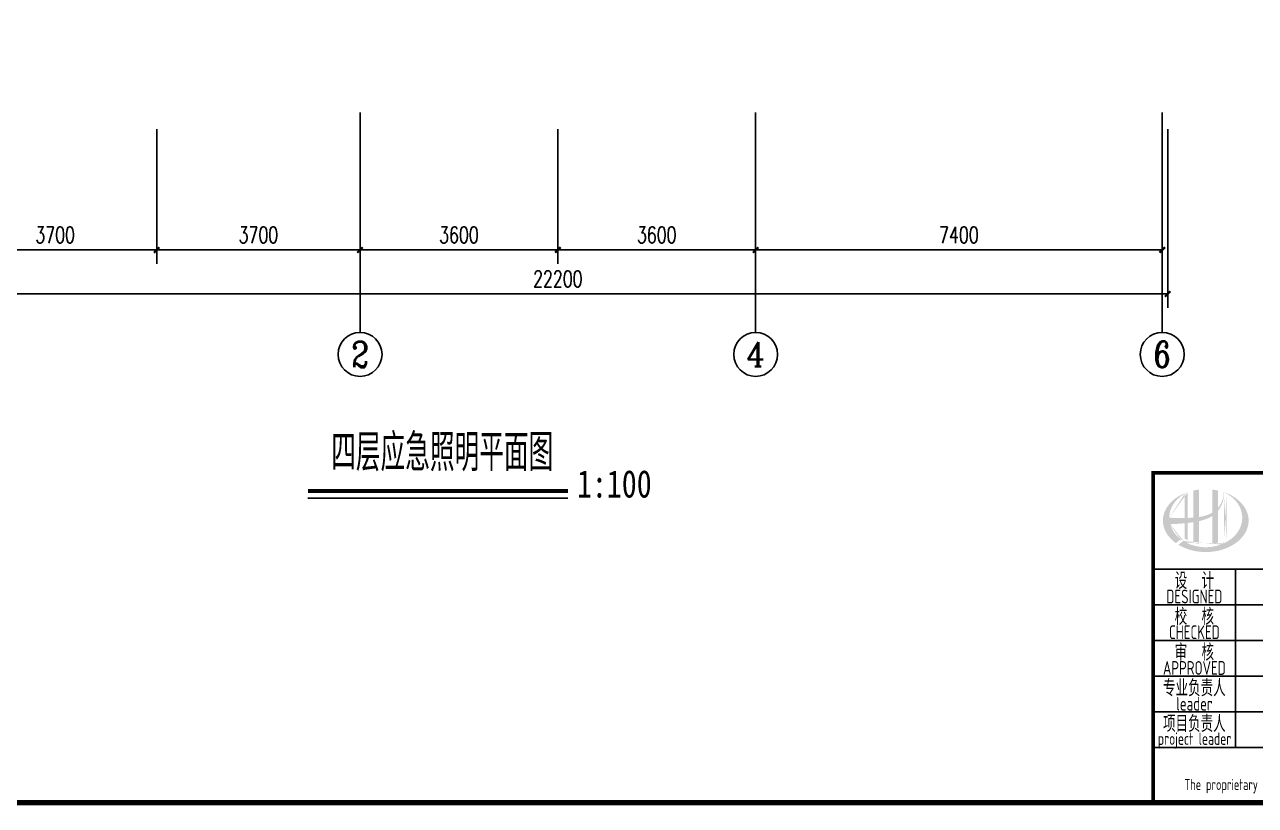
# Model space of a CAD drawing. Extents: x 6250600 to 6678662, y -692028 to -290561.
# Drawn here: x 6422351 to 6444753, y -556951 to -542747 of the extents above; entities that cross this region are included whole.
import ezdxf
from ezdxf.enums import TextEntityAlignment as Align

# ---------------------------------------------------------------- set-up
doc = ezdxf.new("R2010")
doc.units = 0
doc.header["$LTSCALE"] = 1000
doc.header["$MEASUREMENT"] = 0
doc.layers.get('0').update_dxf_attribs({"linetype": 'CONTINUOUS'})
doc.layers.get('Defpoints').update_dxf_attribs({"linetype": 'CONTINUOUS'})
for name, color, linetype in [('AXIS_TEXT', 7, 'CONTINUOUS'), ('PUB_TITLE', 4, 'CONTINUOUS'), ('图名', 15, 'CONTINUOUS'), ('建筑底图', 251, 'CONTINUOUS')]:
    doc.layers.add(name, color=color, linetype=linetype)
doc.styles.add('_TCH_AXIS', font='COMPLEX', dxfattribs={"bigfont": 'GBCBIG'})
doc.styles.add('_TCH_DIM_T3', font='SIMPLEX', dxfattribs={"width": 0.705882, "bigfont": 'GBCBIG'})
doc.styles.add('AHD', font='sceie.shx', dxfattribs={"width": 0.7, "bigfont": 'sceic.shx'})
doc.styles.add('COMPLEX', font='COMPLEX')
doc.styles.add('sceie', font='sceie.shx', dxfattribs={"width": 0.7, "bigfont": 'sceic.shx'})
doc.styles.add('宋体', font='', dxfattribs={"width": 0.7})
doc.styles.get('宋体').set_extended_font_data('SimSun')
doc.dimstyles.new('_TCH_ARCH&&100', dxfattribs={"dimtxt": 297.5, "dimasz": 100, "dimexe": 250, "dimexo": 300, "dimgap": 126.25, "dimtad": 1, "dimdec": 0, "dimzin": 0, "dimdsep": 46, "dimtxsty": '_TCH_DIM_T3', "dimblk": 'ARCHTICK', "dimcen": 0.09, "dimclrt": 7, "dimazin": 2, "dimtfac": 1, "dimtdec": 0, "dimtix": 1, "dimtmove": 2, "dimatfit": 3, "dimfxl": 0, "dimtolj": 1, "dimtzin": 0, "dimarcsym": 0})

# ---------------------------------------------------------------- blocks, each defined once
blk = doc.blocks.new('_AXISO')
blk.add_circle((0, 0), 0.5)
at = {"layer": 'AXIS_TEXT', "style": 'COMPLEX', "width": 1.041667}
blk.add_attdef('A', text='', height=0.56, dxfattribs=at).set_placement((-0.25, -0.28), (0.25, -0.28), align=Align.FIT)
blk = doc.blocks.new('_ArchTick')
at = {"color": 0, "linetype": 'ByBlock', "const_width": 0.4}
blk.add_lwpolyline([(-0.5, -0.5), (0.5, 0.5)], dxfattribs=at)
blk = doc.blocks.new('*D419')
at = {"layer": 'Defpoints', "color": 0, "transparency": 16777216}
for p in [(6420957, -544347), (6443157, -544347), (6443157, -547647)]:
    blk.add_point(p, dxfattribs=at)
at = {"layer": '建筑底图', "color": 0, "lineweight": -2, "transparency": 16777216}
for p, q in [((6420957, -544647), (6420957, -547897)), ((6443157, -544647), (6443157, -547897)), ((6420957, -547647), (6443157, -547647))]:
    blk.add_line(p, q, dxfattribs=at)
at = {"layer": '建筑底图', "color": 0, "lineweight": -2, "transparency": 16777216, "xscale": 100, "yscale": 100, "zscale": 100, "rotation": 180}
blk.add_blockref('_ArchTick', (6420957, -547647), dxfattribs=at)
at = {"layer": '建筑底图', "color": 0, "lineweight": -2, "transparency": 16777216, "xscale": 100, "yscale": 100, "zscale": 100}
blk.add_blockref('_ArchTick', (6443157, -547647), dxfattribs=at)
at = {"layer": '建筑底图', "color": 7, "transparency": 16777216, "insert": (6432057, -547372), "char_height": 297.5, "attachment_point": 5, "style": '_TCH_DIM_T3'}
blk.add_mtext('\\A1;22200', dxfattribs=at)
blk = doc.blocks.new('*D420')
at = {"layer": 'Defpoints', "color": 0, "transparency": 16777216}
for p in [(6421057, -544347), (6424757, -544347), (6424757, -546847)]:
    blk.add_point(p, dxfattribs=at)
at = {"layer": '建筑底图', "color": 0, "lineweight": -2, "transparency": 16777216}
for p, q in [((6421057, -544647), (6421057, -547097)), ((6424757, -544647), (6424757, -547097)), ((6421057, -546847), (6424757, -546847))]:
    blk.add_line(p, q, dxfattribs=at)
at = {"layer": '建筑底图', "color": 0, "lineweight": -2, "transparency": 16777216, "xscale": 100, "yscale": 100, "zscale": 100, "rotation": 180}
blk.add_blockref('_ArchTick', (6421057, -546847), dxfattribs=at)
at = {"layer": '建筑底图', "color": 0, "lineweight": -2, "transparency": 16777216, "xscale": 100, "yscale": 100, "zscale": 100}
blk.add_blockref('_ArchTick', (6424757, -546847), dxfattribs=at)
at = {"layer": '建筑底图', "color": 7, "transparency": 16777216, "insert": (6422907, -546572), "char_height": 297.5, "attachment_point": 5, "style": '_TCH_DIM_T3'}
blk.add_mtext('\\A1;3700', dxfattribs=at)
blk = doc.blocks.new('*D421')
at = {"layer": 'Defpoints', "color": 0, "transparency": 16777216}
for p in [(6424757, -544347), (6428457, -544347), (6428457, -546847)]:
    blk.add_point(p, dxfattribs=at)
at = {"layer": '建筑底图', "color": 0, "lineweight": -2, "transparency": 16777216}
for p, q in [((6424757, -544647), (6424757, -547097)), ((6428457, -544647), (6428457, -547097)), ((6424757, -546847), (6428457, -546847))]:
    blk.add_line(p, q, dxfattribs=at)
at = {"layer": '建筑底图', "color": 0, "lineweight": -2, "transparency": 16777216, "xscale": 100, "yscale": 100, "zscale": 100, "rotation": 180}
blk.add_blockref('_ArchTick', (6424757, -546847), dxfattribs=at)
at = {"layer": '建筑底图', "color": 0, "lineweight": -2, "transparency": 16777216, "xscale": 100, "yscale": 100, "zscale": 100}
blk.add_blockref('_ArchTick', (6428457, -546847), dxfattribs=at)
at = {"layer": '建筑底图', "color": 7, "transparency": 16777216, "insert": (6426607, -546572), "char_height": 297.5, "attachment_point": 5, "style": '_TCH_DIM_T3'}
blk.add_mtext('\\A1;3700', dxfattribs=at)
blk = doc.blocks.new('*D422')
at = {"layer": 'Defpoints', "color": 0, "transparency": 16777216}
for p in [(6428457, -544347), (6432057, -544347), (6432057, -546847)]:
    blk.add_point(p, dxfattribs=at)
at = {"layer": '建筑底图', "color": 0, "lineweight": -2, "transparency": 16777216}
for p, q in [((6428457, -544647), (6428457, -547097)), ((6432057, -544647), (6432057, -547097)), ((6428457, -546847), (6432057, -546847))]:
    blk.add_line(p, q, dxfattribs=at)
at = {"layer": '建筑底图', "color": 0, "lineweight": -2, "transparency": 16777216, "xscale": 100, "yscale": 100, "zscale": 100, "rotation": 180}
blk.add_blockref('_ArchTick', (6428457, -546847), dxfattribs=at)
at = {"layer": '建筑底图', "color": 0, "lineweight": -2, "transparency": 16777216, "xscale": 100, "yscale": 100, "zscale": 100}
blk.add_blockref('_ArchTick', (6432057, -546847), dxfattribs=at)
at = {"layer": '建筑底图', "color": 7, "transparency": 16777216, "insert": (6430257, -546572), "char_height": 297.5, "attachment_point": 5, "style": '_TCH_DIM_T3'}
blk.add_mtext('\\A1;3600', dxfattribs=at)
blk = doc.blocks.new('*D423')
at = {"layer": 'Defpoints', "color": 0, "transparency": 16777216}
for p in [(6432057, -544347), (6435657, -544347), (6435657, -546847)]:
    blk.add_point(p, dxfattribs=at)
at = {"layer": '建筑底图', "color": 0, "lineweight": -2, "transparency": 16777216}
for p, q in [((6432057, -544647), (6432057, -547097)), ((6435657, -544647), (6435657, -547097)), ((6432057, -546847), (6435657, -546847))]:
    blk.add_line(p, q, dxfattribs=at)
at = {"layer": '建筑底图', "color": 0, "lineweight": -2, "transparency": 16777216, "xscale": 100, "yscale": 100, "zscale": 100, "rotation": 180}
blk.add_blockref('_ArchTick', (6432057, -546847), dxfattribs=at)
at = {"layer": '建筑底图', "color": 0, "lineweight": -2, "transparency": 16777216, "xscale": 100, "yscale": 100, "zscale": 100}
blk.add_blockref('_ArchTick', (6435657, -546847), dxfattribs=at)
at = {"layer": '建筑底图', "color": 7, "transparency": 16777216, "insert": (6433857, -546572), "char_height": 297.5, "attachment_point": 5, "style": '_TCH_DIM_T3'}
blk.add_mtext('\\A1;3600', dxfattribs=at)
blk = doc.blocks.new('*D424')
at = {"layer": 'Defpoints', "color": 0, "transparency": 16777216}
for p in [(6435657, -544347), (6443057, -544347), (6443057, -546847)]:
    blk.add_point(p, dxfattribs=at)
at = {"layer": '建筑底图', "color": 0, "lineweight": -2, "transparency": 16777216}
for p, q in [((6435657, -544647), (6435657, -547097)), ((6443057, -544647), (6443057, -547097)), ((6435657, -546847), (6443057, -546847))]:
    blk.add_line(p, q, dxfattribs=at)
at = {"layer": '建筑底图', "color": 0, "lineweight": -2, "transparency": 16777216, "xscale": 100, "yscale": 100, "zscale": 100, "rotation": 180}
blk.add_blockref('_ArchTick', (6435657, -546847), dxfattribs=at)
at = {"layer": '建筑底图', "color": 0, "lineweight": -2, "transparency": 16777216, "xscale": 100, "yscale": 100, "zscale": 100}
blk.add_blockref('_ArchTick', (6443057, -546847), dxfattribs=at)
at = {"layer": '建筑底图', "color": 7, "transparency": 16777216, "insert": (6439357, -546572), "char_height": 297.5, "attachment_point": 5, "style": '_TCH_DIM_T3'}
blk.add_mtext('\\A1;7400', dxfattribs=at)

msp = doc.modelspace()

# ---------------------------------------------------------------- hatches: boundary and pattern name
h = msp.add_hatch(color=256)
edge = h.paths.add_edge_path()
edge.add_spline(control_points=[(6443728.8, -551779.3), (6443734.9, -551777.9), (6443741, -551776.5), (6443790.1, -551764.6), (6443832.7, -551751.6), (6443907.7, -551720.5), (6443940.6, -551703.5), (6443971.4, -551682.9)], knot_values=[61.629012, 61.629012, 61.629012, 61.629012, 63.3304306, 63.3304306, 75.3536336, 75.3536336, 85.3986489, 85.3986489, 85.3986489, 85.3986489], degree=3, periodic=0)
edge.add_line((6443971.4, -551682.9), (6443971.4, -552193.2))
edge.add_spline(control_points=[(6443971.4, -552193.2), (6443988.6, -552190.4), (6444005.6, -552187.1), (6444040.4, -552179), (6444058.1, -552174.2), (6444075.4, -552168.7)], knot_values=[4.9084564, 4.9084564, 4.9084564, 4.9084564, 4.9928212, 4.9928212, 5.0830337, 5.0830337, 5.0830337, 5.0830337], degree=3, periodic=0)
edge.add_line((6444075.4, -552168.7), (6444075.4, -551587.3))
edge.add_spline(control_points=[(6444075.4, -551587.3), (6444084.1, -551576.4), (6444092.3, -551565), (6444118.4, -551525.4), (6444134, -551495.4), (6444163.3, -551422.6), (6444174.5, -551378.8), (6444179.2, -551333.5), (6444179.3, -551332.2), (6444179.4, -551331)], knot_values=[97.9917441, 97.9917441, 97.9917441, 97.9917441, 101.6421898, 101.6421898, 110.3379755, 110.3379755, 121.9343221, 121.9343221, 122.2706915, 122.2706915, 122.2706915, 122.2706915], degree=3, periodic=0)
edge.add_line((6444179.4, -551331), (6444179.4, -551260.5))
edge.add_spline(control_points=[(6444179.4, -551260.5), (6444179.4, -551268.2), (6444179, -551275.9), (6444178.4, -551283.6)], knot_values=[126.194075, 126.194075, 126.194075, 126.194075, 128.3967624, 128.3967624, 128.3967624, 128.3967624], degree=3, periodic=0)
edge.add_spline(control_points=[(6444178.4, -551283.6), (6444178, -551289.8), (6444177.3, -551296), (6444176.6, -551302.2)], knot_values=[124.4170495, 124.4170495, 124.4170495, 124.4170495, 126.194075, 126.194075, 126.194075, 126.194075], degree=3, periodic=0)
edge.add_spline(control_points=[(6444176.6, -551302.2), (6444175.4, -551311.3), (6444174, -551320.4), (6444172.2, -551329.5)], knot_values=[121.8052898, 121.8052898, 121.8052898, 121.8052898, 124.4170495, 124.4170495, 124.4170495, 124.4170495], degree=3, periodic=0)
edge.add_spline(control_points=[(6444172.2, -551329.5), (6444169.8, -551341.7), (6444166.8, -551353.8), (6444163.4, -551365.8)], knot_values=[118.3157402, 118.3157402, 118.3157402, 118.3157402, 121.8052898, 121.8052898, 121.8052898, 121.8052898], degree=3, periodic=0)
edge.add_spline(control_points=[(6444163.4, -551365.8), (6444159.9, -551377.9), (6444155.8, -551389.9), (6444151.3, -551401.8)], knot_values=[114.7959879, 114.7959879, 114.7959879, 114.7959879, 118.3157402, 118.3157402, 118.3157402, 118.3157402], degree=3, periodic=0)
edge.add_spline(control_points=[(6444151.3, -551401.8), (6444146.8, -551413.5), (6444141.8, -551425), (6444136.4, -551436.4)], knot_values=[111.3296409, 111.3296409, 111.3296409, 111.3296409, 114.7959879, 114.7959879, 114.7959879, 114.7959879], degree=3, periodic=0)
edge.add_spline(control_points=[(6444136.4, -551436.4), (6444130.8, -551447.9), (6444124.8, -551459.3), (6444118.4, -551470.4)], knot_values=[107.7952896, 107.7952896, 107.7952896, 107.7952896, 111.3296409, 111.3296409, 111.3296409, 111.3296409], degree=3, periodic=0)
edge.add_spline(control_points=[(6444118.4, -551470.4), (6444112.1, -551481.2), (6444105.3, -551491.7), (6444098.2, -551502)], knot_values=[104.3435789, 104.3435789, 104.3435789, 104.3435789, 107.7952896, 107.7952896, 107.7952896, 107.7952896], degree=3, periodic=0)
edge.add_spline(control_points=[(6444098.2, -551502), (6444091, -551512.4), (6444083.4, -551522.4), (6444075.4, -551532.1)], knot_values=[100.8506997, 100.8506997, 100.8506997, 100.8506997, 104.3435789, 104.3435789, 104.3435789, 104.3435789], degree=3, periodic=0)
edge.add_line((6444075.4, -551532.1), (6444075.4, -551222.9))
edge.add_spline(control_points=[(6444075.4, -551222.9), (6444041.4, -551215.3), (6444006.6, -551209.4), (6443971.4, -551205.3)], knot_values=[4.4239994, 4.4239994, 4.4239994, 4.4239994, 4.5587406, 4.5587406, 4.5587406, 4.5587406], degree=3, periodic=0)
edge.add_line((6443971.4, -551205.3), (6443971.4, -551623.5))
edge.add_spline(control_points=[(6443971.4, -551623.5), (6443899.5, -551668), (6443815.3, -551691.2), (6443728.8, -551704.3)], knot_values=[63.2462151, 63.2462151, 63.2462151, 63.2462151, 87.6891235, 87.6891235, 87.6891235, 87.6891235], degree=3, periodic=0)
edge.add_line((6443728.8, -551704.3), (6443728.8, -551205.3))
edge.add_spline(control_points=[(6443728.8, -551205.3), (6443693.6, -551209.4), (6443658.8, -551215.3), (6443624.8, -551222.9)], knot_values=[4.8660382, 4.8660382, 4.8660382, 4.8660382, 5.0007773, 5.0007773, 5.0007773, 5.0007773], degree=3, periodic=0)
edge.add_line((6443624.8, -551222.9), (6443624.8, -551715.7))
edge.add_spline(control_points=[(6443624.8, -551715.7), (6443623.1, -551715.8), (6443588.2, -551718.5), (6443553.5, -551720.2), (6443520.8, -551721.2)], knot_values=[43.6573559, 43.6573559, 43.6573559, 43.6573559, 44.1342527, 53.4970917, 53.4970917, 53.4970917, 53.4970917], degree=3, periodic=0)
edge.add_line((6443520.8, -551721.2), (6443520.8, -551252.1))
edge.add_spline(control_points=[(6443520.8, -551252.1), (6443503.7, -551258), (6443487, -551264.3), (6443470.6, -551271)], knot_values=[5.1415698, 5.1415698, 5.1415698, 5.1415698, 5.2129208, 5.2129208, 5.2129208, 5.2129208], degree=3, periodic=0)
edge.add_spline(control_points=[(6443470.6, -551271), (6443463.7, -551273.8), (6443456.8, -551276.7), (6443424.6, -551290.9), (6443400.1, -551303.2), (6443376.6, -551316.4)], knot_values=[5.2129208, 5.2129208, 5.2129208, 5.2129208, 5.2429596, 5.2429596, 5.3556227, 5.3556227, 5.3556227, 5.3556227], degree=3, periodic=0)
edge.add_spline(control_points=[(6443376.6, -551316.4), (6443361.7, -551324.7), (6443347.3, -551333.5), (6443333.3, -551342.6)], knot_values=[5.3556227, 5.3556227, 5.3556227, 5.3556227, 5.4269737, 5.4269737, 5.4269737, 5.4269737], degree=3, periodic=0)
edge.add_spline(control_points=[(6443333.3, -551342.6), (6443325.8, -551347.4), (6443318.6, -551352.3), (6443305.1, -551361.8), (6443298.8, -551366.3), (6443292.7, -551370.9)], knot_values=[5.4269737, 5.4269737, 5.4269737, 5.4269737, 5.4647645, 5.4647645, 5.4983247, 5.4983247, 5.4983247, 5.4983247], degree=3, periodic=0)
edge.add_spline(control_points=[(6443292.7, -551370.9), (6443266.6, -551390.5), (6443242.6, -551411.4), (6443220.7, -551433.3)], knot_values=[5.4983247, 5.4983247, 5.4983247, 5.4983247, 5.6410266, 5.6410266, 5.6410266, 5.6410266], degree=3, periodic=0)
edge.add_spline(control_points=[(6443220.7, -551433.3), (6443213.7, -551440.3), (6443206.9, -551447.4), (6443186.5, -551470), (6443173.6, -551485.8), (6443161.8, -551502)], knot_values=[5.6410266, 5.6410266, 5.6410266, 5.6410266, 5.6865694, 5.6865694, 5.7837285, 5.7837285, 5.7837285, 5.7837285], degree=3, periodic=0)
edge.add_spline(control_points=[(6443161.8, -551502), (6443146.7, -551522.8), (6443133.4, -551544.2), (6443120.3, -551569.2), (6443118.6, -551572.4), (6443117.1, -551575.5)], knot_values=[5.7837285, 5.7837285, 5.7837285, 5.7837285, 5.9083744, 5.9083744, 5.9264305, 5.9264305, 5.9264305, 5.9264305], degree=3, periodic=0)
edge.add_spline(control_points=[(6443117.1, -551575.5), (6443104.6, -551600.7), (6443094.6, -551626.3), (6443087, -551652.2)], knot_values=[5.9264305, 5.9264305, 5.9264305, 5.9264305, 6.0691324, 6.0691324, 6.0691324, 6.0691324], degree=3, periodic=0)
edge.add_spline(control_points=[(6443087, -551652.2), (6443083.8, -551663.3), (6443081.1, -551674.5), (6443075.7, -551700.7), (6443073.4, -551715.7), (6443072, -551730.8)], knot_values=[6.0691324, 6.0691324, 6.0691324, 6.0691324, 6.1301793, 6.1301793, 6.2118343, 6.2118343, 6.2118343, 6.2118343], degree=3, periodic=0)
edge.add_spline(control_points=[(6443072, -551730.8), (6443070.7, -551743.9), (6443070.1, -551757.1), (6443070.1, -551770.3)], knot_values=[6.2118343, 6.2118343, 6.2118343, 6.2118343, 6.2831853, 6.2831853, 6.2831853, 6.2831853], degree=3, periodic=0)
edge.add_spline(control_points=[(6443070.1, -551770.3), (6443070.1, -551779.7), (6443070.4, -551789), (6443071.1, -551798.3)], knot_values=[6.2831853, 6.2831853, 6.2831853, 6.2831853, 6.3336547, 6.3336547, 6.3336547, 6.3336547], degree=3, periodic=0)
edge.add_spline(control_points=[(6443071.1, -551798.3), (6443072.3, -551817), (6443074.8, -551835.6), (6443078.6, -551854.1)], knot_values=[6.3336547, 6.3336547, 6.3336547, 6.3336547, 6.4345936, 6.4345936, 6.4345936, 6.4345936], degree=3, periodic=0)
edge.add_spline(control_points=[(6443078.6, -551854.1), (6443078.8, -551855.3), (6443079.1, -551856.5), (6443083, -551875), (6443087.8, -551892.2), (6443093.6, -551909.2)], knot_values=[6.4345936, 6.4345936, 6.4345936, 6.4345936, 6.4412784, 6.4412784, 6.5355325, 6.5355325, 6.5355325, 6.5355325], degree=3, periodic=0)
edge.add_spline(control_points=[(6443093.6, -551909.2), (6443099.9, -551927.4), (6443107.4, -551945.5), (6443116.2, -551963.3)], knot_values=[6.5355325, 6.5355325, 6.5355325, 6.5355325, 6.6364714, 6.6364714, 6.6364714, 6.6364714], degree=3, periodic=0)
edge.add_spline(control_points=[(6443116.2, -551963.3), (6443118.4, -551967.8), (6443120.6, -551972.2), (6443130, -551989.9), (6443137.7, -552002.9), (6443146.1, -552015.7)], knot_values=[6.6364714, 6.6364714, 6.6364714, 6.6364714, 6.6618943, 6.6618943, 6.7374102, 6.7374102, 6.7374102, 6.7374102], degree=3, periodic=0)
edge.add_spline(control_points=[(6443146.1, -552015.7), (6443157.2, -552032.9), (6443169.6, -552049.7), (6443183.1, -552066.1)], knot_values=[6.7374102, 6.7374102, 6.7374102, 6.7374102, 6.8383491, 6.8383491, 6.8383491, 6.8383491], degree=3, periodic=0)
edge.add_spline(control_points=[(6443183.1, -552066.1), (6443189.1, -552073.2), (6443195.2, -552080.3), (6443209.7, -552096.3), (6443218.3, -552105.1), (6443227.1, -552113.7)], knot_values=[6.8383491, 6.8383491, 6.8383491, 6.8383491, 6.8825101, 6.8825101, 6.939288, 6.939288, 6.939288, 6.939288], degree=3, periodic=0)
edge.add_spline(control_points=[(6443227.1, -552113.7), (6443242.9, -552129.1), (6443259.8, -552143.9), (6443277.7, -552158.1)], knot_values=[6.939288, 6.939288, 6.939288, 6.939288, 7.0402268, 7.0402268, 7.0402268, 7.0402268], degree=3, periodic=0)
edge.add_spline(control_points=[(6443277.7, -552158.1), (6443286.6, -552165.2), (6443295.8, -552172.2), (6443305.3, -552179)], knot_values=[7.0402268, 7.0402268, 7.0402268, 7.0402268, 7.0906963, 7.0906963, 7.0906963, 7.0906963], degree=3, periodic=0)
edge.add_line((6443305.3, -552179), (6443396.4, -552110.6))
edge.add_ellipse((6443850.1, -551718.3), major_axis=(665, 0), ratio=0.8066765, start_angle=192.81901, end_angle=226.98533, ccw=False)
edge.add_spline(control_points=[(6443201.6, -551837.4), (6443225.7, -551835.9), (6443249.8, -551834.4), (6443338.4, -551828.9), (6443403.3, -551824.6), (6443468.8, -551818.3)], knot_values=[11.3982633, 11.3982633, 11.3982633, 11.3982633, 18.4072897, 18.4072897, 37.1809397, 37.1809397, 37.1809397, 37.1809397], degree=3, periodic=0)
edge.add_line((6443468.8, -551818.3), (6443468.8, -552097.3))
edge.add_spline(control_points=[(6443468.8, -552097.3), (6443472.3, -552099.6), (6443475.9, -552101.8), (6443492.9, -552112), (6443506.6, -552119.5), (6443520.8, -552126.7)], knot_values=[4.0499446, 4.0499446, 4.0499446, 4.0499446, 4.0720206, 4.0720206, 4.153257, 4.153257, 4.153257, 4.153257], degree=3, periodic=0)
edge.add_line((6443520.8, -552126.7), (6443520.8, -551812.8))
edge.add_spline(control_points=[(6443520.8, -551812.8), (6443553, -551809.1), (6443585.3, -551804.9), (6443620.2, -551799.5), (6443622.5, -551799.2), (6443624.8, -551798.8)], knot_values=[42.1350086, 42.1350086, 42.1350086, 42.1350086, 51.3072277, 51.3072277, 51.9485742, 51.9485742, 51.9485742, 51.9485742], degree=3, periodic=0)
edge.add_line((6443624.8, -551798.8), (6443624.8, -552168.7))
edge.add_spline(control_points=[(6443624.8, -552168.7), (6443658.4, -552179.3), (6443693.3, -552187.5), (6443728.8, -552193.2)], knot_values=[4.3417397, 4.3417397, 4.3417397, 4.3417397, 4.5163155, 4.5163155, 4.5163155, 4.5163155], degree=3, periodic=0)
edge.add_line((6443728.8, -552193.2), (6443728.8, -551779.3))
edge = h.paths.add_edge_path(flags=16)
edge.add_ellipse((6443850.1, -551718.3), major_axis=(665, 0), ratio=0.8066765, start_angle=124.98746, end_angle=179.99898, ccw=False)
edge.add_line((6443468.8, -551278.8), (6443468.8, -551722.4))
edge.add_spline(control_points=[(6443468.8, -551722.4), (6443373.4, -551723.7), (6443279.5, -551720.7), (6443185.1, -551718.3)], knot_values=[11.2737302, 11.2737302, 11.2737302, 11.2737302, 38.6875129, 38.6875129, 38.6875129, 38.6875129], degree=3, periodic=0)
edge = h.paths.add_edge_path()
edge.add_spline(control_points=[(6443351.3, -552209.5), (6443382.3, -552228.4), (6443415.5, -552245.7), (6443500.1, -552282.9), (6443553.4, -552300.8), (6443664.1, -552327.4), (6443721.6, -552336.1), (6443837.7, -552343.9), (6443896.4, -552342.9), (6444011.9, -552331.4), (6444068.8, -552320.9), (6444177.8, -552290.9), (6444230, -552271.3), (6444326.9, -552224.5), (6444371.6, -552197.1), (6444451.6, -552136.2), (6444486.8, -552102.6), (6444546.1, -552031.1), (6444570.2, -551993.2), (6444606.6, -551915.1), (6444618.9, -551874.9), (6444631.5, -551793.7), (6444631.7, -551752.7), (6444620.3, -551671.2), (6444608.5, -551630.7), (6444572.9, -551552), (6444549.1, -551513.8), (6444490.2, -551441.6), (6444455.2, -551407.7), (6444375.4, -551346), (6444330.6, -551318.3), (6444249.5, -551278.5), (6444215.1, -551264.3), (6444179.4, -551252.1)], knot_values=[0.8864206, 0.8864206, 0.8864206, 0.8864206, 1.0405566, 1.0405566, 1.2611724, 1.2611724, 1.4817883, 1.4817883, 1.7024042, 1.7024042, 1.9230201, 1.9230201, 2.1436359, 2.1436359, 2.3642518, 2.3642518, 2.5848677, 2.5848677, 2.8054836, 2.8054836, 3.0260994, 3.0260994, 3.2467153, 3.2467153, 3.4685202, 3.4685202, 3.6903251, 3.6903251, 3.9121301, 3.9121301, 4.133935, 4.133935, 4.2832086, 4.2832086, 4.2832086, 4.2832086], degree=3, periodic=0)
edge.add_line((6444179.4, -551252.1), (6444179.4, -551252.2))
edge.add_spline(control_points=[(6444179.4, -551252.3), (6444179.5, -551255), (6444179.5, -551257.8), (6444179.4, -551260.5)], knot_values=[128.3967624, 128.3967624, 128.3967624, 128.3967624, 129.1921934, 129.1921934, 129.1921934, 129.1921934], degree=3, periodic=0)
edge.add_line((6444179.4, -551260.5), (6444179.4, -552184.4))
edge.add_ellipse((6443850.1, -551718.3), major_axis=(665, 0), ratio=0.8066765, start_angle=232.10542, end_angle=299.68334, ccw=False)
edge.add_line((6443441.6, -552141.7), (6443351.3, -552209.5))
edge = h.paths.add_edge_path(flags=16)
edge.add_ellipse((6443850.1, -551718.3), major_axis=(665, 0), ratio=0.8066765, start_angle=304.98746, end_angle=415.01211, ccw=False)
edge.add_line((6444231.4, -552157.8), (6444231.4, -551278.8))
h = msp.add_hatch(color=256)
edge = h.paths.add_edge_path()
edge.add_spline(control_points=[(6443728.8, -551779.3), (6443734.9, -551777.9), (6443741, -551776.5), (6443790.1, -551764.6), (6443832.7, -551751.6), (6443907.7, -551720.5), (6443940.6, -551703.5), (6443971.4, -551682.9)], knot_values=[61.629012, 61.629012, 61.629012, 61.629012, 63.3304306, 63.3304306, 75.3536336, 75.3536336, 85.3986489, 85.3986489, 85.3986489, 85.3986489], degree=3, periodic=0)
edge.add_line((6443971.4, -551682.9), (6443971.4, -552193.2))
edge.add_spline(control_points=[(6443971.4, -552193.2), (6443988.6, -552190.4), (6444005.6, -552187.1), (6444040.4, -552179), (6444058.1, -552174.2), (6444075.4, -552168.7)], knot_values=[4.9084564, 4.9084564, 4.9084564, 4.9084564, 4.9928212, 4.9928212, 5.0830337, 5.0830337, 5.0830337, 5.0830337], degree=3, periodic=0)
edge.add_line((6444075.4, -552168.7), (6444075.4, -551587.3))
edge.add_spline(control_points=[(6444075.4, -551587.3), (6444084.1, -551576.4), (6444092.3, -551565), (6444118.4, -551525.4), (6444134, -551495.4), (6444163.3, -551422.6), (6444174.5, -551378.8), (6444179.2, -551333.5), (6444179.3, -551332.2), (6444179.4, -551331)], knot_values=[97.9917441, 97.9917441, 97.9917441, 97.9917441, 101.6421898, 101.6421898, 110.3379755, 110.3379755, 121.9343221, 121.9343221, 122.2706915, 122.2706915, 122.2706915, 122.2706915], degree=3, periodic=0)
edge.add_line((6444179.4, -551331), (6444179.4, -551260.5))
edge.add_spline(control_points=[(6444179.4, -551260.5), (6444179.4, -551268.2), (6444179, -551275.9), (6444178.4, -551283.6)], knot_values=[126.194075, 126.194075, 126.194075, 126.194075, 128.3967624, 128.3967624, 128.3967624, 128.3967624], degree=3, periodic=0)
edge.add_spline(control_points=[(6444178.4, -551283.6), (6444178, -551289.8), (6444177.3, -551296), (6444176.6, -551302.2)], knot_values=[124.4170495, 124.4170495, 124.4170495, 124.4170495, 126.194075, 126.194075, 126.194075, 126.194075], degree=3, periodic=0)
edge.add_spline(control_points=[(6444176.6, -551302.2), (6444175.4, -551311.3), (6444174, -551320.4), (6444172.2, -551329.5)], knot_values=[121.8052898, 121.8052898, 121.8052898, 121.8052898, 124.4170495, 124.4170495, 124.4170495, 124.4170495], degree=3, periodic=0)
edge.add_spline(control_points=[(6444172.2, -551329.5), (6444169.8, -551341.7), (6444166.8, -551353.8), (6444163.4, -551365.8)], knot_values=[118.3157402, 118.3157402, 118.3157402, 118.3157402, 121.8052898, 121.8052898, 121.8052898, 121.8052898], degree=3, periodic=0)
edge.add_spline(control_points=[(6444163.4, -551365.8), (6444159.9, -551377.9), (6444155.8, -551389.9), (6444151.3, -551401.8)], knot_values=[114.7959879, 114.7959879, 114.7959879, 114.7959879, 118.3157402, 118.3157402, 118.3157402, 118.3157402], degree=3, periodic=0)
edge.add_spline(control_points=[(6444151.3, -551401.8), (6444146.8, -551413.5), (6444141.8, -551425), (6444136.4, -551436.4)], knot_values=[111.3296409, 111.3296409, 111.3296409, 111.3296409, 114.7959879, 114.7959879, 114.7959879, 114.7959879], degree=3, periodic=0)
edge.add_spline(control_points=[(6444136.4, -551436.4), (6444130.8, -551447.9), (6444124.8, -551459.3), (6444118.4, -551470.4)], knot_values=[107.7952896, 107.7952896, 107.7952896, 107.7952896, 111.3296409, 111.3296409, 111.3296409, 111.3296409], degree=3, periodic=0)
edge.add_spline(control_points=[(6444118.4, -551470.4), (6444112.1, -551481.2), (6444105.3, -551491.7), (6444098.2, -551502)], knot_values=[104.3435789, 104.3435789, 104.3435789, 104.3435789, 107.7952896, 107.7952896, 107.7952896, 107.7952896], degree=3, periodic=0)
edge.add_spline(control_points=[(6444098.2, -551502), (6444091, -551512.4), (6444083.4, -551522.4), (6444075.4, -551532.1)], knot_values=[100.8506997, 100.8506997, 100.8506997, 100.8506997, 104.3435789, 104.3435789, 104.3435789, 104.3435789], degree=3, periodic=0)
edge.add_line((6444075.4, -551532.1), (6444075.4, -551222.9))
edge.add_spline(control_points=[(6444075.4, -551222.9), (6444041.4, -551215.3), (6444006.6, -551209.4), (6443971.4, -551205.3)], knot_values=[4.4239994, 4.4239994, 4.4239994, 4.4239994, 4.5587406, 4.5587406, 4.5587406, 4.5587406], degree=3, periodic=0)
edge.add_line((6443971.4, -551205.3), (6443971.4, -551623.5))
edge.add_spline(control_points=[(6443971.4, -551623.5), (6443899.5, -551668), (6443815.3, -551691.2), (6443728.8, -551704.3)], knot_values=[63.2462151, 63.2462151, 63.2462151, 63.2462151, 87.6891235, 87.6891235, 87.6891235, 87.6891235], degree=3, periodic=0)
edge.add_line((6443728.8, -551704.3), (6443728.8, -551205.3))
edge.add_spline(control_points=[(6443728.8, -551205.3), (6443693.6, -551209.4), (6443658.8, -551215.3), (6443624.8, -551222.9)], knot_values=[4.8660382, 4.8660382, 4.8660382, 4.8660382, 5.0007773, 5.0007773, 5.0007773, 5.0007773], degree=3, periodic=0)
edge.add_line((6443624.8, -551222.9), (6443624.8, -551715.7))
edge.add_spline(control_points=[(6443624.8, -551715.7), (6443623.1, -551715.8), (6443588.2, -551718.5), (6443553.5, -551720.2), (6443520.8, -551721.2)], knot_values=[43.6573559, 43.6573559, 43.6573559, 43.6573559, 44.1342527, 53.4970917, 53.4970917, 53.4970917, 53.4970917], degree=3, periodic=0)
edge.add_line((6443520.8, -551721.2), (6443520.8, -551252.1))
edge.add_spline(control_points=[(6443520.8, -551252.1), (6443503.7, -551258), (6443487, -551264.3), (6443470.6, -551271)], knot_values=[5.1415698, 5.1415698, 5.1415698, 5.1415698, 5.2129208, 5.2129208, 5.2129208, 5.2129208], degree=3, periodic=0)
edge.add_spline(control_points=[(6443470.6, -551271), (6443463.7, -551273.8), (6443456.8, -551276.7), (6443424.6, -551290.9), (6443400.1, -551303.2), (6443376.6, -551316.4)], knot_values=[5.2129208, 5.2129208, 5.2129208, 5.2129208, 5.2429596, 5.2429596, 5.3556227, 5.3556227, 5.3556227, 5.3556227], degree=3, periodic=0)
edge.add_spline(control_points=[(6443376.6, -551316.4), (6443361.7, -551324.7), (6443347.3, -551333.5), (6443333.3, -551342.6)], knot_values=[5.3556227, 5.3556227, 5.3556227, 5.3556227, 5.4269737, 5.4269737, 5.4269737, 5.4269737], degree=3, periodic=0)
edge.add_spline(control_points=[(6443333.3, -551342.6), (6443325.8, -551347.4), (6443318.6, -551352.3), (6443305.1, -551361.8), (6443298.8, -551366.3), (6443292.7, -551370.9)], knot_values=[5.4269737, 5.4269737, 5.4269737, 5.4269737, 5.4647645, 5.4647645, 5.4983247, 5.4983247, 5.4983247, 5.4983247], degree=3, periodic=0)
edge.add_spline(control_points=[(6443292.7, -551370.9), (6443266.6, -551390.5), (6443242.6, -551411.4), (6443220.7, -551433.3)], knot_values=[5.4983247, 5.4983247, 5.4983247, 5.4983247, 5.6410266, 5.6410266, 5.6410266, 5.6410266], degree=3, periodic=0)
edge.add_spline(control_points=[(6443220.7, -551433.3), (6443213.7, -551440.3), (6443206.9, -551447.4), (6443186.5, -551470), (6443173.6, -551485.8), (6443161.8, -551502)], knot_values=[5.6410266, 5.6410266, 5.6410266, 5.6410266, 5.6865694, 5.6865694, 5.7837285, 5.7837285, 5.7837285, 5.7837285], degree=3, periodic=0)
edge.add_spline(control_points=[(6443161.8, -551502), (6443146.7, -551522.8), (6443133.4, -551544.2), (6443120.3, -551569.2), (6443118.6, -551572.4), (6443117.1, -551575.5)], knot_values=[5.7837285, 5.7837285, 5.7837285, 5.7837285, 5.9083744, 5.9083744, 5.9264305, 5.9264305, 5.9264305, 5.9264305], degree=3, periodic=0)
edge.add_spline(control_points=[(6443117.1, -551575.5), (6443104.6, -551600.7), (6443094.6, -551626.3), (6443087, -551652.2)], knot_values=[5.9264305, 5.9264305, 5.9264305, 5.9264305, 6.0691324, 6.0691324, 6.0691324, 6.0691324], degree=3, periodic=0)
edge.add_spline(control_points=[(6443087, -551652.2), (6443083.8, -551663.3), (6443081.1, -551674.5), (6443075.7, -551700.7), (6443073.4, -551715.7), (6443072, -551730.8)], knot_values=[6.0691324, 6.0691324, 6.0691324, 6.0691324, 6.1301793, 6.1301793, 6.2118343, 6.2118343, 6.2118343, 6.2118343], degree=3, periodic=0)
edge.add_spline(control_points=[(6443072, -551730.8), (6443070.7, -551743.9), (6443070.1, -551757.1), (6443070.1, -551770.3)], knot_values=[6.2118343, 6.2118343, 6.2118343, 6.2118343, 6.2831853, 6.2831853, 6.2831853, 6.2831853], degree=3, periodic=0)
edge.add_spline(control_points=[(6443070.1, -551770.3), (6443070.1, -551779.7), (6443070.4, -551789), (6443071.1, -551798.3)], knot_values=[6.2831853, 6.2831853, 6.2831853, 6.2831853, 6.3336547, 6.3336547, 6.3336547, 6.3336547], degree=3, periodic=0)
edge.add_spline(control_points=[(6443071.1, -551798.3), (6443072.3, -551817), (6443074.8, -551835.6), (6443078.6, -551854.1)], knot_values=[6.3336547, 6.3336547, 6.3336547, 6.3336547, 6.4345936, 6.4345936, 6.4345936, 6.4345936], degree=3, periodic=0)
edge.add_spline(control_points=[(6443078.6, -551854.1), (6443078.8, -551855.3), (6443079.1, -551856.5), (6443083, -551875), (6443087.8, -551892.2), (6443093.6, -551909.2)], knot_values=[6.4345936, 6.4345936, 6.4345936, 6.4345936, 6.4412784, 6.4412784, 6.5355325, 6.5355325, 6.5355325, 6.5355325], degree=3, periodic=0)
edge.add_spline(control_points=[(6443093.6, -551909.2), (6443099.9, -551927.4), (6443107.4, -551945.5), (6443116.2, -551963.3)], knot_values=[6.5355325, 6.5355325, 6.5355325, 6.5355325, 6.6364714, 6.6364714, 6.6364714, 6.6364714], degree=3, periodic=0)
edge.add_spline(control_points=[(6443116.2, -551963.3), (6443118.4, -551967.8), (6443120.6, -551972.2), (6443130, -551989.9), (6443137.7, -552002.9), (6443146.1, -552015.7)], knot_values=[6.6364714, 6.6364714, 6.6364714, 6.6364714, 6.6618943, 6.6618943, 6.7374102, 6.7374102, 6.7374102, 6.7374102], degree=3, periodic=0)
edge.add_spline(control_points=[(6443146.1, -552015.7), (6443157.2, -552032.9), (6443169.6, -552049.7), (6443183.1, -552066.1)], knot_values=[6.7374102, 6.7374102, 6.7374102, 6.7374102, 6.8383491, 6.8383491, 6.8383491, 6.8383491], degree=3, periodic=0)
edge.add_spline(control_points=[(6443183.1, -552066.1), (6443189.1, -552073.2), (6443195.2, -552080.3), (6443209.7, -552096.3), (6443218.3, -552105.1), (6443227.1, -552113.7)], knot_values=[6.8383491, 6.8383491, 6.8383491, 6.8383491, 6.8825101, 6.8825101, 6.939288, 6.939288, 6.939288, 6.939288], degree=3, periodic=0)
edge.add_spline(control_points=[(6443227.1, -552113.7), (6443242.9, -552129.1), (6443259.8, -552143.9), (6443277.7, -552158.1)], knot_values=[6.939288, 6.939288, 6.939288, 6.939288, 7.0402268, 7.0402268, 7.0402268, 7.0402268], degree=3, periodic=0)
edge.add_spline(control_points=[(6443277.7, -552158.1), (6443286.6, -552165.2), (6443295.8, -552172.2), (6443305.3, -552179)], knot_values=[7.0402268, 7.0402268, 7.0402268, 7.0402268, 7.0906963, 7.0906963, 7.0906963, 7.0906963], degree=3, periodic=0)
edge.add_line((6443305.3, -552179), (6443396.4, -552110.6))
edge.add_ellipse((6443850.1, -551718.3), major_axis=(665, 0), ratio=0.8066765, start_angle=192.81901, end_angle=226.98533, ccw=False)
edge.add_spline(control_points=[(6443201.6, -551837.4), (6443225.7, -551835.9), (6443249.8, -551834.4), (6443338.4, -551828.9), (6443403.3, -551824.6), (6443468.8, -551818.3)], knot_values=[11.3982633, 11.3982633, 11.3982633, 11.3982633, 18.4072897, 18.4072897, 37.1809397, 37.1809397, 37.1809397, 37.1809397], degree=3, periodic=0)
edge.add_line((6443468.8, -551818.3), (6443468.8, -552097.3))
edge.add_spline(control_points=[(6443468.8, -552097.3), (6443472.3, -552099.6), (6443475.9, -552101.8), (6443492.9, -552112), (6443506.6, -552119.5), (6443520.8, -552126.7)], knot_values=[4.0499446, 4.0499446, 4.0499446, 4.0499446, 4.0720206, 4.0720206, 4.153257, 4.153257, 4.153257, 4.153257], degree=3, periodic=0)
edge.add_line((6443520.8, -552126.7), (6443520.8, -551812.8))
edge.add_spline(control_points=[(6443520.8, -551812.8), (6443553, -551809.1), (6443585.3, -551804.9), (6443620.2, -551799.5), (6443622.5, -551799.2), (6443624.8, -551798.8)], knot_values=[42.1350086, 42.1350086, 42.1350086, 42.1350086, 51.3072277, 51.3072277, 51.9485742, 51.9485742, 51.9485742, 51.9485742], degree=3, periodic=0)
edge.add_line((6443624.8, -551798.8), (6443624.8, -552168.7))
edge.add_spline(control_points=[(6443624.8, -552168.7), (6443658.4, -552179.3), (6443693.3, -552187.5), (6443728.8, -552193.2)], knot_values=[4.3417397, 4.3417397, 4.3417397, 4.3417397, 4.5163155, 4.5163155, 4.5163155, 4.5163155], degree=3, periodic=0)
edge.add_line((6443728.8, -552193.2), (6443728.8, -551779.3))
edge = h.paths.add_edge_path(flags=16)
edge.add_ellipse((6443850.1, -551718.3), major_axis=(665, 0), ratio=0.8066765, start_angle=124.98746, end_angle=179.99898, ccw=False)
edge.add_line((6443468.8, -551278.8), (6443468.8, -551722.4))
edge.add_spline(control_points=[(6443468.8, -551722.4), (6443373.4, -551723.7), (6443279.5, -551720.7), (6443185.1, -551718.3)], knot_values=[11.2737302, 11.2737302, 11.2737302, 11.2737302, 38.6875129, 38.6875129, 38.6875129, 38.6875129], degree=3, periodic=0)
edge = h.paths.add_edge_path()
edge.add_spline(control_points=[(6443351.3, -552209.5), (6443382.3, -552228.4), (6443415.5, -552245.7), (6443500.1, -552282.9), (6443553.4, -552300.8), (6443664.1, -552327.4), (6443721.6, -552336.1), (6443837.7, -552343.9), (6443896.4, -552342.9), (6444011.9, -552331.4), (6444068.8, -552320.9), (6444177.8, -552290.9), (6444230, -552271.3), (6444326.9, -552224.5), (6444371.6, -552197.1), (6444451.6, -552136.2), (6444486.8, -552102.6), (6444546.1, -552031.1), (6444570.2, -551993.2), (6444606.6, -551915.1), (6444618.9, -551874.9), (6444631.5, -551793.7), (6444631.7, -551752.7), (6444620.3, -551671.2), (6444608.5, -551630.7), (6444572.9, -551552), (6444549.1, -551513.8), (6444490.2, -551441.6), (6444455.2, -551407.7), (6444375.4, -551346), (6444330.6, -551318.3), (6444249.5, -551278.5), (6444215.1, -551264.3), (6444179.4, -551252.1)], knot_values=[0.8864206, 0.8864206, 0.8864206, 0.8864206, 1.0405566, 1.0405566, 1.2611724, 1.2611724, 1.4817883, 1.4817883, 1.7024042, 1.7024042, 1.9230201, 1.9230201, 2.1436359, 2.1436359, 2.3642518, 2.3642518, 2.5848677, 2.5848677, 2.8054836, 2.8054836, 3.0260994, 3.0260994, 3.2467153, 3.2467153, 3.4685202, 3.4685202, 3.6903251, 3.6903251, 3.9121301, 3.9121301, 4.133935, 4.133935, 4.2832086, 4.2832086, 4.2832086, 4.2832086], degree=3, periodic=0)
edge.add_line((6444179.4, -551252.1), (6444179.4, -551252.2))
edge.add_spline(control_points=[(6444179.4, -551252.3), (6444179.5, -551255), (6444179.5, -551257.8), (6444179.4, -551260.5)], knot_values=[128.3967624, 128.3967624, 128.3967624, 128.3967624, 129.1921934, 129.1921934, 129.1921934, 129.1921934], degree=3, periodic=0)
edge.add_line((6444179.4, -551260.5), (6444179.4, -552184.4))
edge.add_ellipse((6443850.1, -551718.3), major_axis=(665, 0), ratio=0.8066765, start_angle=232.10542, end_angle=299.68334, ccw=False)
edge.add_line((6443441.6, -552141.7), (6443351.3, -552209.5))
edge = h.paths.add_edge_path(flags=16)
edge.add_ellipse((6443850.1, -551718.3), major_axis=(665, 0), ratio=0.8066765, start_angle=304.98746, end_angle=415.01211, ccw=False)
edge.add_line((6444231.4, -552157.8), (6444231.4, -551278.8))

# ---------------------------------------------------------------- linework, layer by layer
for p, q in [((6442892.3, -552650.9), (6460892.3, -552650.9)), ((6444392.3, -555900.9), (6444392.3, -552650.9)), ((6442892.3, -553300.9), (6448392.3, -553300.9)), ((6442892.3, -553950.9), (6448392.3, -553950.9)), ((6442892.3, -554600.9), (6448392.3, -554600.9)), ((6442892.3, -555250.9), (6460892.3, -555250.9)), ((6442892.3, -555900.9), (6460892.3, -555900.9)), ((6442892.3, -556900.9), (6460892.3, -556900.9))]:
    msp.add_line(p, q)
msp.add_lwpolyline([(6460892.3, -550900.9, 70, 70, 0), (6442892.3, -550900.9, 70, 70, 0), (6442892.3, -556900.9, 0, 0, 0)], format="xyseb")
at = {"const_width": 70}
msp.add_lwpolyline([(6442892.3, -550900.9), (6442892.3, -556900.9)], dxfattribs=at)
at = {"layer": 'PUB_TITLE', "color": 4, "const_width": 100}
msp.add_lwpolyline([(6404992.3, -556900.9), (6460892.3, -556900.9), (6460892.3, -516900.9), (6404992.3, -516900.9)], close=True, dxfattribs=at)
at = {"layer": '图名', "color": 3}
msp.add_line((6427508.5, -551364.1), (6432241.2, -551364.1), dxfattribs=at)
at = {"layer": '图名', "color": 3, "const_width": 70}
msp.add_lwpolyline([(6427508.5, -551230.9), (6432241.2, -551230.9)], dxfattribs=at)
at = {"layer": '建筑底图'}
for p, q in [((6428457.2, -544346.7), (6428457.2, -548346.7)), ((6435657.2, -544346.7), (6435657.2, -548346.7)), ((6443057.2, -544346.7), (6443057.2, -548346.7))]:
    msp.add_line(p, q, dxfattribs=at)

# ---------------------------------------------------------------- block references
ref = msp.add_blockref('_AXISO', (6428457.2, -548746.7), dxfattribs=dict(at, xscale=800, yscale=800, zscale=800))
ref.add_attrib('A', '2', dxfattribs={"layer": 'AXIS_TEXT', "color": 0, "height": 465.9, "style": '_TCH_AXIS'}).set_placement((6428301.9, -548979.7), (6428612.5, -548979.7), align=Align.FIT)
ref = msp.add_blockref('_AXISO', (6435657.2, -548746.7), dxfattribs=dict(at, xscale=800, yscale=800, zscale=800))
ref.add_attrib('A', '4', dxfattribs={"layer": 'AXIS_TEXT', "color": 0, "height": 445.4, "style": '_TCH_AXIS'}).set_placement((6435487.5, -548969.5), (6435826.9, -548969.5), align=Align.FIT)
ref = msp.add_blockref('_AXISO', (6443057.2, -548746.7), dxfattribs=dict(at, xscale=800, yscale=800, zscale=800))
ref.add_attrib('A', '6', dxfattribs={"layer": 'AXIS_TEXT', "color": 0, "height": 465.9, "style": '_TCH_AXIS'}).set_placement((6442901.9, -548979.7), (6443212.5, -548979.7), align=Align.FIT)

# ---------------------------------------------------------------- texts
at = {"style": 'AHD', "width": 0.8}
for s, height, p in [('设  计', 300, (6443642.3, -552850.9)), ('设  计', 300, (6443642.3, -552850.9)), ('DESIGNED', 250, (6443642.3, -553150.9)), ('DESIGNED', 250, (6443642.3, -553150.9)), ('校  核', 300, (6443642.3, -553500.9)), ('校  核', 300, (6443642.3, -553500.9)), ('CHECKED', 250, (6443642.3, -553800.9)), ('CHECKED', 250, (6443642.3, -553800.9)), ('审  核', 300, (6443642.3, -554150.9)), ('审  核', 300, (6443642.3, -554150.9)), ('APPROVED', 250, (6443642.3, -554450.9)), ('APPROVED', 250, (6443642.3, -554450.9)), ('专业负责人', 300, (6443642.3, -554800.9)), ('leader', 250, (6443642.3, -555100.9)), ('项目负责人', 300, (6443642.3, -555450.9)), ('project leader', 225, (6443646.3, -555770.9)), ('The proprietary right of this document belongs to Anhui Huadong Chemical And Medical Engineering  Co.,Ltd.  and any replication or transfer to the 3rd. side is forbidden without its permission. ', 200, (6451892.3, -556600.9)), ('The proprietary right of this document belongs to Anhui Huadong Chemical And Medical Engineering  Co.,Ltd.  and any replication or transfer to the 3rd. side is forbidden without its permission. ', 200, (6451892.3, -556600.9))]:
    msp.add_text(s, height=height, dxfattribs=at).set_placement(p, align=Align.MIDDLE)
at = {"layer": '图名', "color": 3, "style": '宋体', "width": 0.8}
msp.add_text('1:100', height=500, dxfattribs=at).set_placement((6432404.9, -551351))
at = {"layer": '建筑底图', "color": 0, "style": 'sceie', "width": 0.7}
msp.add_text('四层应急照明平面图', height=675.18, dxfattribs=at).set_placement((6427932.1, -550870.1))

# ---------------------------------------------------------------- dimensions: what is measured, and where the dimension line sits
at = {"layer": '建筑底图'}
for p1, p2, distance, picture, middle in [((6420957.2, -544346.7), (6443157.2, -544346.7), -3300, '*D419', (6432057.2, -547371.7)), ((6421057.2, -544346.7), (6424757.2, -544346.7), -2500, '*D420', (6422907.2, -546571.7)), ((6424757.2, -544346.7), (6428457.2, -544346.7), -2500, '*D421', (6426607.2, -546571.7)), ((6428457.2, -544346.7), (6432057.2, -544346.7), -2500, '*D422', (6430257.2, -546571.7)), ((6432057.2, -544346.7), (6435657.2, -544346.7), -2500, '*D423', (6433857.2, -546571.7)), ((6435657.2, -544346.7), (6443057.2, -544346.7), -2500, '*D424', (6439357.2, -546571.7))]:
    dim = msp.add_aligned_dim(p1=p1, p2=p2, distance=distance, dimstyle='_TCH_ARCH&&100', dxfattribs=at)
    dim.commit()
    dim.dimension.update_dxf_attribs({"geometry": picture, "text_midpoint": middle})

doc.saveas('drawing.dxf')
